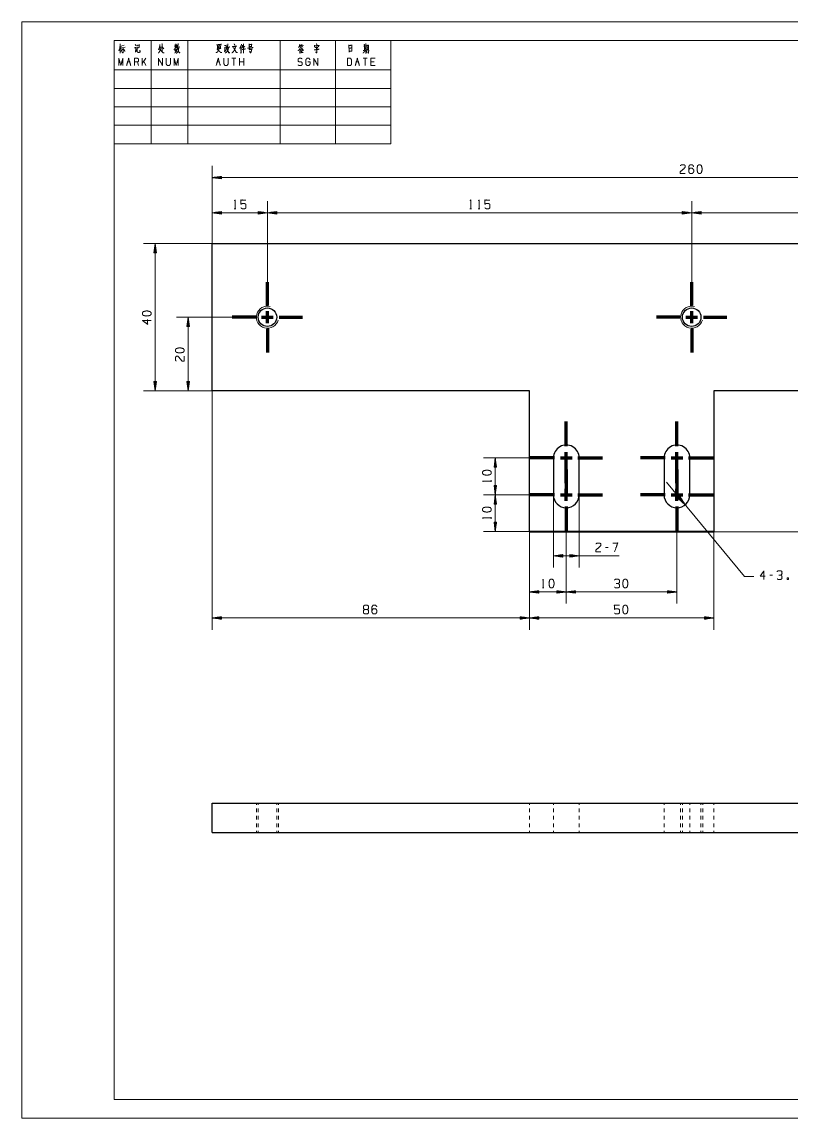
# Model space of a CAD drawing. Header units: millimetres. Extents: x 0 to 420, y 0 to 297.
# Drawn here: x 0 to 208.5, y 0 to 297 of the extents above; entities that cross this region are included whole.
import ezdxf

# ---------------------------------------------------------------- set-up
doc = ezdxf.new("R2010")
doc.units = ezdxf.units.MM
doc.layers.add('1', color=7, linetype='Continuous', true_color=0xffffff)

msp = doc.modelspace()

# ---------------------------------------------------------------- linework, layer by layer
at = {"layer": '1', "color": 132, "linetype": 'Continuous', "lineweight": 18}
for p, q in [((0, 297), (0, 0)), ((420, 297), (0, 297)), ((25, 292), (25, 264)), ((25, 292), (100, 292)), ((25, 292), (100, 292)), ((25, 292), (100, 292)), ((25, 292), (25, 5)), ((415, 292), (25, 292)), ((35, 292), (35, 264)), ((45, 292), (45, 264)), ((70, 292), (70, 264)), ((85, 292), (85, 264)), ((100, 292), (100, 264)), ((25, 284), (100, 284)), ((25, 279), (100, 279)), ((25, 274), (100, 274)), ((25, 269), (100, 269)), ((25, 264), (100, 264)), ((25, 5), (415, 5)), ((0, 0), (420, 0))]:
    msp.add_line(p, q, dxfattribs=at)
at = {"layer": '1', "color": 95, "linetype": 'Continuous', "lineweight": 18}
for p, q in [((26.34, 290.18), (26.96, 290.3)), ((26.7, 289.95), (26.92, 289.68)), ((26.99, 289.99), (27.95, 290.14)), ((27.13, 290.61), (27.71, 290.74)), ((41.34, 290.22), (42.13, 290.38)), ((42.25, 290.16), (42.79, 290.28)), ((53.17, 290.09), (53.7, 290.18)), ((54.91, 288.87), (55.37, 289.43)), ((75.25, 290.57), (75.67, 290.63)), ((75.35, 290.55), (75.45, 290.24)), ((75.83, 289.64), (75.37, 289.56)), ((75.82, 290.51), (76.35, 290.61)), ((75.98, 290.49), (76.11, 290.16)), ((92.56, 290.43), (93.43, 290.55)), ((92.84, 290.07), (93.11, 290.14)), ((92.86, 289.72), (93.09, 289.78)), ((93.6, 290.05), (93.85, 290.12)), ((28.66, 286.17), (29.22, 286.17)), ((31.62, 285.18), (31.34, 286.17)), ((33.59, 287.14), (32.63, 285.78)), ((32.63, 285.18), (32.63, 287.14)), ((33.59, 285.18), (33.04, 286.36)), ((52.94, 286.17), (53.49, 286.17)), ((58.02, 287.14), (56.9, 287.14)), ((57.46, 287.14), (57.46, 285.18)), ((59.02, 285.18), (59.02, 287.14)), ((60.14, 286.17), (59.02, 286.17)), ((60.14, 285.18), (60.14, 287.14)), ((90.65, 286.17), (91.2, 286.17)), ((93.6, 287.14), (92.49, 287.14)), ((93.05, 287.14), (93.05, 285.18)), ((95.45, 286.17), (94.61, 286.17)), ((57.58, 246.38), (58, 246.38)), ((121.44, 246.38), (121.86, 246.38)), ((123.71, 246.38), (124.14, 246.38)), ((127.24, 172.39), (127.24, 172.81)), ((127.24, 162.4), (127.24, 162.82)), ((158.89, 154.63), (158.22, 154.63)), ((203.42, 147.12), (202.75, 147.12)), ((141.08, 143.64), (141.5, 143.64))]:
    msp.add_line(p, q, dxfattribs=at)
at = {"layer": '1', "color": 13, "linetype": 'Continuous', "lineweight": 18}
for p, q in [((51.56, 237), (51.56, 258)), ((54.1, 255.16), (51.56, 254.83)), ((51.56, 254.83), (54.1, 254.49)), ((311.56, 254.83), (51.56, 254.83)), ((54.1, 254.85), (51.75, 254.85)), ((54.1, 254.8), (51.75, 254.8)), ((54.1, 254.9), (52.14, 254.9)), ((54.1, 254.75), (52.14, 254.75)), ((54.1, 254.95), (52.52, 254.95)), ((54.1, 254.7), (52.52, 254.7)), ((54.1, 255), (52.91, 255)), ((54.1, 254.65), (52.91, 254.65)), ((54.1, 255.05), (53.29, 255.05)), ((54.1, 254.6), (53.29, 254.6)), ((54.1, 255.1), (53.68, 255.1)), ((54.1, 254.55), (53.68, 254.55)), ((54.1, 255.16), (54.07, 255.16)), ((54.1, 255.16), (54.07, 255.16)), ((54.1, 254.5), (54.07, 254.5)), ((54.1, 254.5), (54.07, 254.5)), ((54.1, 254.49), (54.1, 255.16)), ((51.56, 237), (51.56, 248.46)), ((66.56, 226.52), (66.56, 248.46)), ((66.56, 226.52), (66.56, 248.46)), ((181.56, 226.52), (181.56, 248.46)), ((181.56, 226.52), (181.56, 248.46)), ((54.1, 245.62), (51.56, 245.29)), ((51.56, 245.29), (54.1, 244.95)), ((66.56, 245.29), (51.56, 245.29)), ((54.1, 245.31), (51.75, 245.31)), ((54.1, 245.26), (51.75, 245.26)), ((54.1, 245.36), (52.14, 245.36)), ((54.1, 245.21), (52.14, 245.21)), ((54.1, 245.41), (52.52, 245.41)), ((54.1, 245.16), (52.52, 245.16)), ((54.1, 245.46), (52.91, 245.46)), ((54.1, 245.11), (52.91, 245.11)), ((54.1, 245.51), (53.29, 245.51)), ((54.1, 245.06), (53.29, 245.06)), ((54.1, 245.57), (53.68, 245.57)), ((54.1, 245.01), (53.68, 245.01)), ((54.1, 245.62), (54.07, 245.62)), ((54.1, 245.62), (54.07, 245.62)), ((54.1, 244.96), (54.07, 244.96)), ((54.1, 244.96), (54.07, 244.96)), ((54.1, 244.95), (54.1, 245.62)), ((64.02, 245.62), (64.05, 245.62)), ((64.02, 245.62), (64.05, 245.62)), ((64.02, 245.62), (64.02, 244.95)), ((66.56, 245.29), (64.02, 245.62)), ((64.02, 245.57), (64.44, 245.57)), ((64.02, 245.51), (64.82, 245.51)), ((64.02, 245.46), (65.21, 245.46)), ((64.02, 245.41), (65.59, 245.41)), ((64.02, 245.36), (65.98, 245.36)), ((64.02, 245.31), (66.36, 245.31)), ((64.02, 244.95), (66.56, 245.29)), ((64.02, 245.26), (66.36, 245.26)), ((64.02, 245.21), (65.98, 245.21)), ((64.02, 245.16), (65.59, 245.16)), ((64.02, 245.11), (65.21, 245.11)), ((64.02, 245.06), (64.82, 245.06)), ((64.02, 245.01), (64.44, 245.01)), ((64.02, 244.96), (64.05, 244.96)), ((64.02, 244.96), (64.05, 244.96)), ((69.1, 245.62), (66.56, 245.29)), ((66.56, 245.29), (69.1, 244.95)), ((66.56, 245.29), (181.56, 245.29)), ((69.1, 245.31), (66.75, 245.31)), ((69.1, 245.26), (66.75, 245.26)), ((69.1, 245.36), (67.14, 245.36)), ((69.1, 245.21), (67.14, 245.21)), ((69.1, 245.41), (67.52, 245.41)), ((69.1, 245.16), (67.52, 245.16)), ((69.1, 245.46), (67.91, 245.46)), ((69.1, 245.11), (67.91, 245.11)), ((69.1, 245.51), (68.29, 245.51)), ((69.1, 245.06), (68.29, 245.06)), ((69.1, 245.57), (68.68, 245.57)), ((69.1, 245.01), (68.68, 245.01)), ((69.1, 245.62), (69.07, 245.62)), ((69.1, 245.62), (69.07, 245.62)), ((69.1, 244.96), (69.07, 244.96)), ((69.1, 244.96), (69.07, 244.96)), ((69.1, 244.95), (69.1, 245.62)), ((179.02, 245.62), (179.05, 245.62)), ((179.02, 245.62), (179.05, 245.62)), ((179.02, 245.62), (179.02, 244.95)), ((181.56, 245.29), (179.02, 245.62)), ((179.02, 245.57), (179.44, 245.57)), ((179.02, 245.51), (179.82, 245.51)), ((179.02, 245.46), (180.21, 245.46)), ((179.02, 245.41), (180.59, 245.41)), ((179.02, 245.36), (180.98, 245.36)), ((179.02, 245.31), (181.36, 245.31)), ((179.02, 244.95), (181.56, 245.29)), ((179.02, 245.26), (181.36, 245.26)), ((179.02, 245.21), (180.98, 245.21)), ((179.02, 245.16), (180.59, 245.16)), ((179.02, 245.11), (180.21, 245.11)), ((179.02, 245.06), (179.82, 245.06)), ((179.02, 245.01), (179.44, 245.01)), ((179.02, 244.96), (179.05, 244.96)), ((179.02, 244.96), (179.05, 244.96)), ((184.1, 245.62), (181.56, 245.29)), ((181.56, 245.29), (184.1, 244.95)), ((181.56, 245.29), (296.56, 245.29)), ((184.1, 245.31), (181.75, 245.31)), ((184.1, 245.26), (181.75, 245.26)), ((184.1, 245.36), (182.14, 245.36)), ((184.1, 245.21), (182.14, 245.21)), ((184.1, 245.41), (182.52, 245.41)), ((184.1, 245.16), (182.52, 245.16)), ((184.1, 245.46), (182.91, 245.46)), ((184.1, 245.11), (182.91, 245.11)), ((184.1, 245.51), (183.29, 245.51)), ((184.1, 245.06), (183.29, 245.06)), ((184.1, 245.57), (183.68, 245.57)), ((184.1, 245.01), (183.68, 245.01)), ((184.1, 245.62), (184.07, 245.62)), ((184.1, 245.62), (184.07, 245.62)), ((184.1, 244.96), (184.07, 244.96)), ((184.1, 244.96), (184.07, 244.96)), ((184.1, 244.95), (184.1, 245.62)), ((51.56, 237), (32.95, 237)), ((36.12, 237), (35.79, 234.46)), ((35.85, 234.46), (35.85, 234.88)), ((35.9, 234.46), (35.9, 235.26)), ((35.95, 234.46), (35.95, 235.65)), ((36, 234.46), (36, 236.03)), ((36.05, 234.46), (36.05, 236.42)), ((36.1, 234.46), (36.1, 236.81)), ((36.46, 234.46), (36.12, 237)), ((36.12, 197), (36.12, 237)), ((36.15, 234.46), (36.15, 236.81)), ((36.2, 234.46), (36.2, 236.42)), ((36.25, 234.46), (36.25, 236.03)), ((36.3, 234.46), (36.3, 235.65)), ((36.35, 234.46), (36.35, 235.26)), ((36.4, 234.46), (36.4, 234.88)), ((35.79, 234.46), (35.79, 234.49)), ((35.79, 234.46), (35.79, 234.49)), ((35.79, 234.46), (36.46, 234.46)), ((36.45, 234.46), (36.45, 234.49)), ((36.45, 234.46), (36.45, 234.49)), ((57.03, 217), (41.9, 217)), ((45.07, 217), (44.74, 214.46)), ((45.41, 214.46), (45.07, 217)), ((45.07, 217), (45.07, 197)), ((44.74, 214.46), (44.74, 214.49)), ((44.74, 214.46), (44.74, 214.49)), ((44.74, 214.46), (45.41, 214.46)), ((44.8, 214.46), (44.8, 214.88)), ((44.85, 214.46), (44.85, 215.26)), ((44.9, 214.46), (44.9, 215.65)), ((44.95, 214.46), (44.95, 216.03)), ((45, 214.46), (45, 216.42)), ((45.05, 214.46), (45.05, 216.81)), ((45.1, 214.46), (45.1, 216.81)), ((45.15, 214.46), (45.15, 216.42)), ((45.2, 214.46), (45.2, 216.03)), ((45.25, 214.46), (45.25, 215.65)), ((45.3, 214.46), (45.3, 215.26)), ((45.35, 214.46), (45.35, 214.88)), ((45.4, 214.46), (45.4, 214.49)), ((45.4, 214.46), (45.4, 214.49)), ((35.79, 199.54), (35.79, 199.51)), ((35.79, 199.54), (35.79, 199.51)), ((35.79, 199.54), (36.12, 197)), ((36.46, 199.54), (35.79, 199.54)), ((35.85, 199.54), (35.85, 199.12)), ((35.9, 199.54), (35.9, 198.74)), ((35.95, 199.54), (35.95, 198.35)), ((36, 199.54), (36, 197.96)), ((36.05, 199.54), (36.05, 197.58)), ((36.1, 199.54), (36.1, 197.19)), ((36.12, 197), (36.46, 199.54)), ((36.15, 199.54), (36.15, 197.19)), ((36.2, 199.54), (36.2, 197.58)), ((36.25, 199.54), (36.25, 197.96)), ((36.3, 199.54), (36.3, 198.35)), ((36.35, 199.54), (36.35, 198.74)), ((36.4, 199.54), (36.4, 199.12)), ((36.45, 199.54), (36.45, 199.51)), ((36.45, 199.54), (36.45, 199.51)), ((44.74, 199.54), (44.74, 199.51)), ((44.74, 199.54), (44.74, 199.51)), ((44.74, 199.54), (45.07, 197)), ((45.41, 199.54), (44.74, 199.54)), ((44.8, 199.54), (44.8, 199.12)), ((44.85, 199.54), (44.85, 198.74)), ((44.9, 199.54), (44.9, 198.35)), ((44.95, 199.54), (44.95, 197.96)), ((45, 199.54), (45, 197.58)), ((45.05, 199.54), (45.05, 197.19)), ((45.07, 197), (45.41, 199.54)), ((45.1, 199.54), (45.1, 197.19)), ((45.15, 199.54), (45.15, 197.58)), ((45.2, 199.54), (45.2, 197.96)), ((45.25, 199.54), (45.25, 198.35)), ((45.3, 199.54), (45.3, 198.74)), ((45.35, 199.54), (45.35, 199.12)), ((45.4, 199.54), (45.4, 199.51)), ((45.4, 199.54), (45.4, 199.51)), ((51.56, 197), (32.95, 197)), ((51.56, 197), (41.9, 197)), ((51.56, 197), (51.56, 132.32)), ((137.56, 197), (137.56, 139.38)), ((137.56, 197), (137.56, 132.32)), ((137.71, 178.87), (125.15, 178.87)), ((128.33, 178.87), (127.99, 176.33)), ((128.25, 176.33), (128.25, 178.29)), ((128.3, 176.33), (128.3, 178.67)), ((128.66, 176.33), (128.33, 178.87)), ((128.33, 168.87), (128.33, 178.87)), ((128.35, 176.33), (128.35, 178.67)), ((128.4, 176.33), (128.4, 178.29)), ((127.99, 176.33), (128.66, 176.33)), ((128, 176.33), (128, 176.36)), ((128, 176.33), (128, 176.36)), ((128.05, 176.33), (128.05, 176.74)), ((128.1, 176.33), (128.1, 177.13)), ((128.15, 176.33), (128.15, 177.52)), ((128.2, 176.33), (128.2, 177.9)), ((128.46, 176.33), (128.46, 177.9)), ((128.51, 176.33), (128.51, 177.52)), ((128.56, 176.33), (128.56, 177.13)), ((128.61, 176.33), (128.61, 176.74)), ((128.66, 176.33), (128.66, 176.36)), ((128.66, 176.33), (128.66, 176.36)), ((174.73, 172.29), (195.84, 146.74)), ((127.99, 171.41), (128.33, 168.87)), ((128.66, 171.41), (127.99, 171.41)), ((128, 171.41), (128, 171.38)), ((128, 171.41), (128, 171.38)), ((128.05, 171.41), (128.05, 170.99)), ((128.1, 171.41), (128.1, 170.6)), ((128.15, 171.41), (128.15, 170.22)), ((128.2, 171.41), (128.2, 169.83)), ((128.25, 171.41), (128.25, 169.45)), ((128.3, 171.41), (128.3, 169.06)), ((128.33, 168.87), (128.66, 171.41)), ((128.35, 171.41), (128.35, 169.06)), ((128.4, 171.41), (128.4, 169.45)), ((128.46, 171.41), (128.46, 169.83)), ((128.51, 171.41), (128.51, 170.22)), ((128.56, 171.41), (128.56, 170.6)), ((128.61, 171.41), (128.61, 170.99)), ((128.66, 171.41), (128.66, 171.38)), ((128.66, 171.41), (128.66, 171.38)), ((137.71, 168.87), (125.15, 168.87)), ((137.71, 168.87), (125.15, 168.87)), ((128.33, 168.87), (127.99, 166.33)), ((127.99, 166.33), (128.66, 166.33)), ((128, 166.33), (128, 166.36)), ((128, 166.33), (128, 166.36)), ((128.05, 166.33), (128.05, 166.74)), ((128.1, 166.33), (128.1, 167.13)), ((128.15, 166.33), (128.15, 167.52)), ((128.2, 166.33), (128.2, 167.9)), ((128.25, 166.33), (128.25, 168.29)), ((128.3, 166.33), (128.3, 168.67)), ((128.66, 166.33), (128.33, 168.87)), ((128.33, 168.87), (128.33, 158.89)), ((128.35, 166.33), (128.35, 168.67)), ((128.4, 166.33), (128.4, 168.29)), ((128.46, 166.33), (128.46, 167.9)), ((128.51, 166.33), (128.51, 167.52)), ((128.56, 166.33), (128.56, 167.13)), ((128.61, 166.33), (128.61, 166.74)), ((128.66, 166.33), (128.66, 166.36)), ((128.66, 166.33), (128.66, 166.36)), ((144.06, 168.87), (144.06, 149.17)), ((151.06, 168.87), (151.06, 149.17)), ((178.43, 168.34), (177.91, 167.91)), ((177.91, 167.92), (177.93, 167.89)), ((177.91, 167.92), (177.93, 167.89)), ((177.91, 167.91), (179.79, 166.17)), ((177.95, 167.95), (178.22, 167.63)), ((177.99, 167.98), (178.5, 167.36)), ((178.03, 168.01), (178.79, 167.1)), ((178.07, 168.05), (179.07, 166.83)), ((178.11, 168.08), (179.36, 166.57)), ((178.15, 168.11), (179.64, 166.3)), ((178.19, 168.14), (179.68, 166.33)), ((178.23, 168.18), (179.48, 166.66)), ((178.27, 168.21), (179.27, 166.99)), ((178.31, 168.24), (179.06, 167.32)), ((178.34, 168.27), (178.86, 167.65)), ((178.38, 168.3), (178.65, 167.98)), ((178.42, 168.34), (178.44, 168.31)), ((178.42, 168.34), (178.44, 168.31)), ((179.79, 166.17), (178.43, 168.34)), ((127.99, 161.43), (128.33, 158.89)), ((128.66, 161.43), (127.99, 161.43)), ((128, 161.43), (128, 161.4)), ((128, 161.43), (128, 161.4)), ((128.05, 161.43), (128.05, 161.01)), ((128.1, 161.43), (128.1, 160.63)), ((128.15, 161.43), (128.15, 160.24)), ((128.2, 161.43), (128.2, 159.85)), ((128.25, 161.43), (128.25, 159.47)), ((128.3, 161.43), (128.3, 159.08)), ((128.33, 158.89), (128.66, 161.43)), ((128.35, 161.43), (128.35, 159.08)), ((128.4, 161.43), (128.4, 159.47)), ((128.46, 161.43), (128.46, 159.85)), ((128.51, 161.43), (128.51, 160.24)), ((128.56, 161.43), (128.56, 160.63)), ((128.61, 161.43), (128.61, 161.01)), ((128.66, 161.43), (128.66, 161.4)), ((128.66, 161.43), (128.66, 161.4)), ((137.56, 158.89), (125.15, 158.89)), ((137.56, 158.89), (137.56, 132.32)), ((147.56, 159.02), (147.56, 139.38)), ((147.56, 159.02), (147.56, 139.38)), ((177.56, 159.02), (177.56, 139.38)), ((187.56, 158.89), (187.56, 132.32)), ((187.56, 158.87), (331.41, 158.87)), ((146.6, 152.68), (144.06, 152.34)), ((144.06, 152.34), (146.6, 152.01)), ((144.06, 152.34), (161.94, 152.34)), ((146.6, 152.37), (144.25, 152.37)), ((146.6, 152.32), (144.25, 152.32)), ((146.6, 152.42), (144.64, 152.42)), ((146.6, 152.26), (144.64, 152.26)), ((146.6, 152.47), (145.02, 152.47)), ((146.6, 152.21), (145.02, 152.21)), ((146.6, 152.52), (145.41, 152.52)), ((146.6, 152.16), (145.41, 152.16)), ((146.6, 152.57), (145.79, 152.57)), ((146.6, 152.11), (145.79, 152.11)), ((146.6, 152.62), (146.18, 152.62)), ((146.6, 152.06), (146.18, 152.06)), ((146.6, 152.67), (146.57, 152.67)), ((146.6, 152.67), (146.57, 152.67)), ((146.6, 152.01), (146.57, 152.01)), ((146.6, 152.01), (146.57, 152.01)), ((146.6, 152.01), (146.6, 152.68)), ((148.52, 152.68), (148.52, 152.01)), ((151.06, 152.34), (148.52, 152.68)), ((148.52, 152.67), (148.55, 152.67)), ((148.52, 152.67), (148.55, 152.67)), ((148.52, 152.62), (148.94, 152.62)), ((148.52, 152.57), (149.32, 152.57)), ((148.52, 152.52), (149.71, 152.52)), ((148.52, 152.47), (150.09, 152.47)), ((148.52, 152.42), (150.48, 152.42)), ((148.52, 152.37), (150.86, 152.37)), ((148.52, 152.01), (151.06, 152.34)), ((148.52, 152.32), (150.86, 152.32)), ((148.52, 152.26), (150.48, 152.26)), ((148.52, 152.21), (150.09, 152.21)), ((148.52, 152.16), (149.71, 152.16)), ((148.52, 152.11), (149.32, 152.11)), ((148.52, 152.06), (148.94, 152.06)), ((148.52, 152.01), (148.55, 152.01)), ((148.52, 152.01), (148.55, 152.01)), ((195.84, 146.74), (198.38, 146.74)), ((140.1, 142.88), (137.56, 142.55)), ((140.1, 142.58), (137.75, 142.58)), ((140.1, 142.63), (138.14, 142.63)), ((140.1, 142.68), (138.52, 142.68)), ((140.1, 142.73), (138.91, 142.73)), ((140.1, 142.78), (139.29, 142.78)), ((140.1, 142.83), (139.68, 142.83)), ((140.1, 142.88), (140.07, 142.88)), ((140.1, 142.88), (140.07, 142.88)), ((140.1, 142.22), (140.1, 142.88)), ((145.02, 142.88), (145.05, 142.88)), ((145.02, 142.88), (145.05, 142.88)), ((145.02, 142.88), (145.02, 142.22)), ((147.56, 142.55), (145.02, 142.88)), ((145.02, 142.83), (145.44, 142.83)), ((145.02, 142.78), (145.82, 142.78)), ((145.02, 142.73), (146.21, 142.73)), ((145.02, 142.68), (146.59, 142.68)), ((145.02, 142.63), (146.98, 142.63)), ((145.02, 142.58), (147.36, 142.58)), ((150.1, 142.88), (147.56, 142.55)), ((150.1, 142.58), (147.75, 142.58)), ((150.1, 142.63), (148.14, 142.63)), ((150.1, 142.68), (148.52, 142.68)), ((150.1, 142.73), (148.91, 142.73)), ((150.1, 142.78), (149.29, 142.78)), ((150.1, 142.83), (149.68, 142.83)), ((150.1, 142.88), (150.07, 142.88)), ((150.1, 142.88), (150.07, 142.88)), ((150.1, 142.22), (150.1, 142.88)), ((175.02, 142.88), (175.05, 142.88)), ((175.02, 142.88), (175.05, 142.88)), ((175.02, 142.88), (175.02, 142.22)), ((177.56, 142.55), (175.02, 142.88)), ((175.02, 142.83), (175.44, 142.83)), ((175.02, 142.78), (175.82, 142.78)), ((175.02, 142.73), (176.21, 142.73)), ((175.02, 142.68), (176.59, 142.68)), ((175.02, 142.63), (176.98, 142.63)), ((175.02, 142.58), (177.36, 142.58)), ((137.56, 142.55), (140.1, 142.22)), ((137.56, 142.55), (147.56, 142.55)), ((140.1, 142.52), (137.75, 142.52)), ((140.1, 142.47), (138.14, 142.47)), ((140.1, 142.42), (138.52, 142.42)), ((140.1, 142.37), (138.91, 142.37)), ((140.1, 142.32), (139.29, 142.32)), ((140.1, 142.27), (139.68, 142.27)), ((140.1, 142.22), (140.07, 142.22)), ((140.1, 142.22), (140.07, 142.22)), ((145.02, 142.22), (147.56, 142.55)), ((145.02, 142.52), (147.36, 142.52)), ((145.02, 142.47), (146.98, 142.47)), ((145.02, 142.42), (146.59, 142.42)), ((145.02, 142.37), (146.21, 142.37)), ((145.02, 142.32), (145.82, 142.32)), ((145.02, 142.27), (145.44, 142.27)), ((145.02, 142.22), (145.05, 142.22)), ((145.02, 142.22), (145.05, 142.22)), ((147.56, 142.55), (150.1, 142.22)), ((147.56, 142.55), (177.56, 142.55)), ((150.1, 142.52), (147.75, 142.52)), ((150.1, 142.47), (148.14, 142.47)), ((150.1, 142.42), (148.52, 142.42)), ((150.1, 142.37), (148.91, 142.37)), ((150.1, 142.32), (149.29, 142.32)), ((150.1, 142.27), (149.68, 142.27)), ((150.1, 142.22), (150.07, 142.22)), ((150.1, 142.22), (150.07, 142.22)), ((175.02, 142.22), (177.56, 142.55)), ((175.02, 142.52), (177.36, 142.52)), ((175.02, 142.47), (176.98, 142.47)), ((175.02, 142.42), (176.59, 142.42)), ((175.02, 142.37), (176.21, 142.37)), ((175.02, 142.32), (175.82, 142.32)), ((175.02, 142.27), (175.44, 142.27)), ((175.02, 142.22), (175.05, 142.22)), ((175.02, 142.22), (175.05, 142.22)), ((54.1, 135.83), (51.56, 135.5)), ((51.56, 135.5), (54.1, 135.16)), ((51.56, 135.5), (137.56, 135.5)), ((54.1, 135.52), (51.75, 135.52)), ((54.1, 135.47), (51.75, 135.47)), ((54.1, 135.57), (52.14, 135.57)), ((54.1, 135.42), (52.14, 135.42)), ((54.1, 135.62), (52.52, 135.62)), ((54.1, 135.37), (52.52, 135.37)), ((54.1, 135.68), (52.91, 135.68)), ((54.1, 135.32), (52.91, 135.32)), ((54.1, 135.73), (53.29, 135.73)), ((54.1, 135.27), (53.29, 135.27)), ((54.1, 135.78), (53.68, 135.78)), ((54.1, 135.22), (53.68, 135.22)), ((54.1, 135.83), (54.07, 135.83)), ((54.1, 135.83), (54.07, 135.83)), ((54.1, 135.17), (54.07, 135.17)), ((54.1, 135.17), (54.07, 135.17)), ((54.1, 135.16), (54.1, 135.83)), ((135.02, 135.83), (135.05, 135.83)), ((135.02, 135.83), (135.05, 135.83)), ((135.02, 135.83), (135.02, 135.16)), ((137.56, 135.5), (135.02, 135.83)), ((135.02, 135.78), (135.44, 135.78)), ((135.02, 135.73), (135.82, 135.73)), ((135.02, 135.68), (136.21, 135.68)), ((135.02, 135.62), (136.59, 135.62)), ((135.02, 135.57), (136.98, 135.57)), ((135.02, 135.52), (137.36, 135.52)), ((135.02, 135.16), (137.56, 135.5)), ((135.02, 135.47), (137.36, 135.47)), ((135.02, 135.42), (136.98, 135.42)), ((135.02, 135.37), (136.59, 135.37)), ((135.02, 135.32), (136.21, 135.32)), ((135.02, 135.27), (135.82, 135.27)), ((135.02, 135.22), (135.44, 135.22)), ((135.02, 135.17), (135.05, 135.17)), ((135.02, 135.17), (135.05, 135.17)), ((140.1, 135.83), (137.56, 135.5)), ((137.56, 135.5), (140.1, 135.16)), ((137.56, 135.5), (187.56, 135.5)), ((140.1, 135.52), (137.75, 135.52)), ((140.1, 135.47), (137.75, 135.47)), ((140.1, 135.57), (138.14, 135.57)), ((140.1, 135.42), (138.14, 135.42)), ((140.1, 135.62), (138.52, 135.62)), ((140.1, 135.37), (138.52, 135.37)), ((140.1, 135.68), (138.91, 135.68)), ((140.1, 135.32), (138.91, 135.32)), ((140.1, 135.73), (139.29, 135.73)), ((140.1, 135.27), (139.29, 135.27)), ((140.1, 135.78), (139.68, 135.78)), ((140.1, 135.22), (139.68, 135.22)), ((140.1, 135.83), (140.07, 135.83)), ((140.1, 135.83), (140.07, 135.83)), ((140.1, 135.17), (140.07, 135.17)), ((140.1, 135.17), (140.07, 135.17)), ((140.1, 135.16), (140.1, 135.83)), ((185.02, 135.83), (185.05, 135.83)), ((185.02, 135.83), (185.05, 135.83)), ((185.02, 135.83), (185.02, 135.16)), ((187.56, 135.5), (185.02, 135.83)), ((185.02, 135.78), (185.44, 135.78)), ((185.02, 135.73), (185.82, 135.73)), ((185.02, 135.68), (186.21, 135.68)), ((185.02, 135.62), (186.59, 135.62)), ((185.02, 135.57), (186.98, 135.57)), ((185.02, 135.52), (187.36, 135.52)), ((185.02, 135.16), (187.56, 135.5)), ((185.02, 135.47), (187.36, 135.47)), ((185.02, 135.42), (186.98, 135.42)), ((185.02, 135.37), (186.59, 135.37)), ((185.02, 135.32), (186.21, 135.32)), ((185.02, 135.27), (185.82, 135.27)), ((185.02, 135.22), (185.44, 135.22)), ((185.02, 135.17), (185.05, 135.17)), ((185.02, 135.17), (185.05, 135.17))]:
    msp.add_line(p, q, dxfattribs=at)
at = {"layer": '1', "color": 30, "linetype": 'Continuous', "lineweight": 25}
for p, q in [((51.56, 237), (311.56, 237)), ((51.56, 197), (51.56, 237)), ((137.56, 197), (51.56, 197)), ((137.56, 158.89), (137.56, 197)), ((187.56, 197), (187.56, 158.89)), ((311.56, 197), (187.56, 197)), ((144.06, 178.87), (144.06, 168.87)), ((151.06, 168.87), (151.06, 178.87)), ((174.06, 178.87), (174.06, 168.87)), ((181.06, 168.87), (181.06, 178.87)), ((187.56, 158.89), (137.56, 158.89)), ((137.56, 158.87), (137.56, 158.89)), ((137.56, 158.87), (187.56, 158.87)), ((187.56, 158.89), (187.56, 158.87)), ((51.56, 77.36), (51.56, 85.36)), ((51.56, 85.36), (311.56, 85.36)), ((51.56, 77.36), (311.56, 77.36))]:
    msp.add_line(p, q, dxfattribs=at)
at = {"layer": '1', "color": 252, "linetype": 'Continuous', "lineweight": 70}
for p, q in [((66.56, 220.17), (66.56, 226.52)), ((181.56, 220.17), (181.56, 226.52)), ((63.38, 217), (57.03, 217)), ((64.97, 217), (68.14, 217)), ((66.56, 215.41), (66.56, 218.59)), ((69.73, 217), (76.08, 217)), ((178.38, 217), (172.03, 217)), ((179.97, 217), (183.14, 217)), ((181.56, 215.41), (181.56, 218.59)), ((184.73, 217), (191.08, 217)), ((66.56, 213.82), (66.56, 207.47)), ((181.56, 213.82), (181.56, 207.47)), ((147.56, 182.04), (147.56, 188.72)), ((177.56, 182.04), (177.56, 188.72)), ((144.38, 178.87), (137.71, 178.87)), ((145.97, 178.87), (149.14, 178.87)), ((147.56, 177.28), (147.56, 180.45)), ((147.56, 172.04), (147.56, 178.72)), ((150.73, 178.87), (157.41, 178.87)), ((174.38, 178.87), (167.71, 178.87)), ((175.97, 178.87), (179.14, 178.87)), ((177.56, 177.28), (177.56, 180.45)), ((177.56, 172.04), (177.56, 178.72)), ((180.73, 178.87), (187.41, 178.87)), ((147.56, 175.69), (147.56, 169.02)), ((177.56, 175.69), (177.56, 169.02)), ((147.56, 167.28), (147.56, 170.45)), ((177.56, 167.28), (177.56, 170.45)), ((144.38, 168.87), (137.71, 168.87)), ((145.97, 168.87), (149.14, 168.87)), ((150.73, 168.87), (157.41, 168.87)), ((174.38, 168.87), (167.71, 168.87)), ((175.97, 168.87), (179.14, 168.87)), ((180.73, 168.87), (187.41, 168.87)), ((147.56, 165.69), (147.56, 159.02)), ((177.56, 165.69), (177.56, 159.02))]:
    msp.add_line(p, q, dxfattribs=at)
at = {"layer": '1', "color": 43, "linetype": 'Continuous', "lineweight": 18}
for p, q in [((63.56, 85.36), (63.56, 84.86)), ((63.56, 83.86), (63.56, 82.86)), ((64.06, 85.36), (64.06, 84.86)), ((64.06, 83.86), (64.06, 82.86)), ((69.06, 84.86), (69.06, 85.36)), ((69.06, 82.86), (69.06, 83.86)), ((69.56, 85.36), (69.56, 84.86)), ((69.56, 83.86), (69.56, 82.86)), ((137.56, 85.36), (137.56, 84.86)), ((137.56, 83.86), (137.56, 82.86)), ((144.06, 85.36), (144.06, 84.86)), ((144.06, 83.86), (144.06, 82.86)), ((151.06, 85.36), (151.06, 84.86)), ((151.06, 83.86), (151.06, 82.86)), ((174.06, 85.36), (174.06, 84.86)), ((174.06, 83.86), (174.06, 82.86)), ((178.56, 85.36), (178.56, 84.86)), ((178.56, 83.86), (178.56, 82.86)), ((179.06, 85.36), (179.06, 84.86)), ((179.06, 83.86), (179.06, 82.86)), ((181.06, 85.36), (181.06, 84.86)), ((181.06, 83.86), (181.06, 82.86)), ((184.06, 84.86), (184.06, 85.36)), ((184.06, 82.86), (184.06, 83.86)), ((184.56, 85.36), (184.56, 84.86)), ((184.56, 83.86), (184.56, 82.86)), ((187.56, 85.36), (187.56, 84.86)), ((187.56, 83.86), (187.56, 82.86)), ((63.56, 81.86), (63.56, 80.86)), ((64.06, 81.86), (64.06, 80.86)), ((69.06, 80.86), (69.06, 81.86)), ((69.56, 81.86), (69.56, 80.86)), ((137.56, 81.86), (137.56, 80.86)), ((144.06, 81.86), (144.06, 80.86)), ((151.06, 81.86), (151.06, 80.86)), ((174.06, 81.86), (174.06, 80.86)), ((178.56, 81.86), (178.56, 80.86)), ((179.06, 81.86), (179.06, 80.86)), ((181.06, 81.86), (181.06, 80.86)), ((184.06, 80.86), (184.06, 81.86)), ((184.56, 81.86), (184.56, 80.86)), ((187.56, 81.86), (187.56, 80.86)), ((63.56, 79.86), (63.56, 78.86)), ((63.56, 77.86), (63.56, 77.36)), ((64.06, 79.86), (64.06, 78.86)), ((64.06, 77.86), (64.06, 77.36)), ((69.06, 78.86), (69.06, 79.86)), ((69.06, 77.36), (69.06, 77.86)), ((69.56, 79.86), (69.56, 78.86)), ((69.56, 77.86), (69.56, 77.36)), ((137.56, 79.86), (137.56, 78.86)), ((137.56, 77.86), (137.56, 77.36)), ((144.06, 79.86), (144.06, 78.86)), ((144.06, 77.86), (144.06, 77.36)), ((151.06, 79.86), (151.06, 78.86)), ((151.06, 77.86), (151.06, 77.36)), ((174.06, 79.86), (174.06, 78.86)), ((174.06, 77.86), (174.06, 77.36)), ((178.56, 79.86), (178.56, 78.86)), ((178.56, 77.86), (178.56, 77.36)), ((179.06, 79.86), (179.06, 78.86)), ((179.06, 77.86), (179.06, 77.36)), ((181.06, 79.86), (181.06, 78.86)), ((181.06, 77.86), (181.06, 77.36)), ((184.06, 78.86), (184.06, 79.86)), ((184.06, 77.36), (184.06, 77.86)), ((184.56, 79.86), (184.56, 78.86)), ((184.56, 77.86), (184.56, 77.36)), ((187.56, 79.86), (187.56, 78.86)), ((187.56, 77.86), (187.56, 77.36))]:
    msp.add_line(p, q, dxfattribs=at)
at = {"layer": '1', "color": 30, "linetype": 'Continuous', "lineweight": 25}
for centre in [(66.56, 217), (181.56, 217)]:
    msp.add_circle(centre, 2.5, dxfattribs=at)
at = {"layer": '1', "color": 30, "linetype": 'Continuous', "lineweight": 13}
for centre in [(66.56, 217), (181.56, 217)]:
    msp.add_arc(centre, 3, 75, 345, dxfattribs=at)
at = {"layer": '1', "color": 30, "linetype": 'Continuous', "lineweight": 25}
for centre, start, end in [((147.56, 178.87), 359.9999, 180), ((177.56, 178.87), 359.9999, 180), ((147.56, 168.87), 180, 359.9999), ((177.56, 168.87), 180, 359.9999)]:
    msp.add_arc(centre, 3.5, start, end, dxfattribs=at)
at = {"layer": '1', "color": 95, "linetype": 'Continuous', "lineweight": 18}
for points, knots in [([(26.67, 291.07), (26.66, 288.89), (26.63, 288.5), (26.61, 288.71), (26.64, 288.94)], [0, 0, 0.723303, 0.854546, 0.923601, 1, 1]), ([(41.73, 291.07), (41.76, 290.92), (41.76, 289.78), (41.73, 289.93), (41.76, 290.05)], [0, 0, 0.094654, 0.823636, 0.91829, 1, 1]), ([(42.33, 291.11), (42.33, 290.98), (42.32, 290.76), (42.27, 290.47), (42.23, 290.16), (42.17, 289.91), (42.1, 289.68), (42.08, 289.62)], [0, 0, 0.081852, 0.232243, 0.425429, 0.63211, 0.800313, 0.957953, 1, 1]), ([(60.08, 291.07), (60.12, 290.98), (60.09, 291.03), (60.11, 288.54), (60.09, 288.73), (60.11, 289.04)], [0, 0, 0.029975, 0.04619, 0.840789, 0.900562, 1, 1]), ([(61.57, 291.07), (61.63, 290.82), (61.63, 290.09), (61.63, 290.28), (62.33, 290.38), (62.21, 290.38), (62.24, 290.9), (62.26, 290.98), (62.29, 290.92), (62.19, 290.9), (61.63, 290.82)], [0, 0, 0.076614, 0.294117, 0.350048, 0.563214, 0.598361, 0.753971, 0.779215, 0.799829, 0.831205, 1, 1]), ([(79.78, 291.09), (79.89, 290.96), (79.93, 290.86), (79.96, 290.69)], [0, 0, 0.364604, 0.619196, 1, 1]), ([(93.21, 291.11), (93.24, 290.98), (93.19, 289.37)], [0, 0, 0.073211, 1, 1]), ([(26.67, 290.16), (26.6, 289.91), (26.48, 289.62), (26.35, 289.35), (26.23, 289.14)], [0, 0, 0.233514, 0.515368, 0.78555, 1, 1]), ([(27.18, 289.66), (27.17, 289.58), (26.86, 288.96)], [0, 0, 0.108202, 1, 1]), ([(27.37, 289.99), (27.42, 289.87), (27.42, 288.83), (27.4, 288.6), (27.39, 288.52), (27.11, 288.85), (27.39, 288.56)], [0, 0, 0.056947, 0.504404, 0.603051, 0.639405, 0.826366, 1, 1]), ([(27.61, 289.58), (27.87, 289.16), (27.92, 289), (27.81, 289.27)], [0, 0, 0.516563, 0.696901, 1, 1]), ([(30.53, 289.99), (30.92, 290.09), (30.86, 290.16), (30.83, 288.96), (30.77, 288.83), (31.12, 289.41)], [0, 0, 0.158008, 0.19221, 0.673433, 0.728446, 1, 1]), ([(30.7, 290.88), (30.87, 290.72), (30.92, 290.63), (30.92, 290.53), (30.9, 290.67)], [0, 0, 0.413146, 0.573572, 0.750721, 1, 1]), ([(31.19, 290.63), (31.87, 290.74), (31.82, 290.8), (31.73, 290.05), (31.82, 290.05), (31.25, 289.99)], [0, 0, 0.313958, 0.349012, 0.694882, 0.735357, 1, 1]), ([(31.22, 290.22), (31.25, 289.91), (31.25, 289.2), (31.27, 288.98), (31.3, 288.87), (31.34, 288.81), (31.41, 288.77), (31.53, 288.75), (31.66, 288.73), (32.03, 288.79), (32, 289.33), (32, 288.79)], [0, 0, 0.097093, 0.316208, 0.387239, 0.42073, 0.444406, 0.470581, 0.507596, 0.549105, 0.664641, 0.832445, 1, 1]), ([(37.43, 290.84), (37.42, 290.72), (37.34, 290.3), (37.26, 290.01), (37.18, 289.8), (37.09, 289.6), (37.01, 289.43)], [0, 0, 0.084498, 0.36853, 0.573114, 0.721457, 0.873368, 1, 1]), ([(37.28, 290.09), (37.75, 290.18), (37.71, 290.22), (37.68, 290.03), (37.62, 289.76), (37.56, 289.6), (37.48, 289.37), (37.4, 289.18), (37.28, 288.98), (37.2, 288.81), (37.02, 288.56)], [0, 0, 0.202443, 0.228131, 0.308408, 0.425631, 0.500403, 0.604281, 0.689483, 0.790714, 0.870506, 1, 1]), ([(37.28, 289.8), (38.22, 288.62), (38.56, 288.65), (38.54, 288.65), (38.24, 288.67), (38.08, 288.81)], [0, 0, 0.632183, 0.773704, 0.779845, 0.909108, 1, 1]), ([(37.97, 291.05), (38.02, 290.94), (38, 290.84), (37.99, 289.12), (37.97, 289.23), (38, 289.45)], [0, 0, 0.049543, 0.095606, 0.852767, 0.898838, 1, 1]), ([(38.1, 290.16), (38.13, 290.14), (38.4, 289.8), (38.47, 289.68)], [0, 0, 0.059448, 0.761031, 1, 1]), ([(41.75, 290.24), (41.62, 290.01), (41.48, 289.8), (41.35, 289.64), (41.22, 289.49)], [0, 0, 0.287221, 0.555142, 0.786181, 1, 1]), ([(41.34, 289.31), (41.97, 289.45), (41.98, 289.64), (41.98, 289.56), (41.91, 289.31), (41.81, 289.04), (41.7, 288.83), (41.59, 288.71), (41.48, 288.58), (41.41, 288.52)], [0, 0, 0.30447, 0.39258, 0.431622, 0.553714, 0.689469, 0.798362, 0.878841, 0.954752, 1, 1]), ([(41.43, 290.8), (41.56, 290.57), (41.59, 290.43)], [0, 0, 0.640221, 1, 1]), ([(41.72, 289.66), (41.56, 289.08), (41.66, 289.04), (41.78, 289), (41.89, 288.94), (42.04, 288.85)], [0, 0, 0.5291, 0.62629, 0.735524, 0.852093, 1, 1]), ([(41.76, 290.2), (41.94, 290.07), (42.03, 289.97)], [0, 0, 0.613122, 1, 1]), ([(42.03, 290.92), (42.03, 290.82), (41.91, 290.34)], [0, 0, 0.174301, 1, 1]), ([(42.54, 290.16), (42.49, 289.8), (42.45, 289.56), (42.41, 289.35), (42.35, 289.16), (42.23, 288.91), (42.13, 288.73), (42.01, 288.56), (41.92, 288.48)], [0, 0, 0.19438, 0.332636, 0.448614, 0.555649, 0.70616, 0.822692, 0.933847, 1, 1]), ([(42.22, 289.89), (42.25, 289.85), (42.39, 289.27), (42.49, 289), (42.6, 288.71), (42.63, 288.65), (42.85, 288.67), (42.63, 288.69), (42.55, 288.81)], [0, 0, 0.026721, 0.341749, 0.493483, 0.655465, 0.691641, 0.80784, 0.924039, 1, 1]), ([(53.44, 290.84), (53.42, 290.18), (53.41, 289.85), (53.39, 289.66), (53.38, 289.56), (53.36, 289.43), (53.32, 289.31), (53.27, 289.2), (53.14, 289.02), (53, 288.85), (52.79, 288.73), (52.69, 288.67), (52.65, 288.65)], [0, 0, 0.263783, 0.395771, 0.470171, 0.511786, 0.56157, 0.614019, 0.658777, 0.749614, 0.837596, 0.932985, 0.980677, 1, 1]), ([(52.76, 290.82), (52.82, 290.78), (52.85, 290.8), (54.11, 290.94), (54.07, 290.96), (53.92, 290.92)], [0, 0, 0.045522, 0.068286, 0.872626, 0.90344, 1, 1]), ([(52.82, 289.6), (52.89, 289.6), (53.17, 289.37), (53.41, 289.16), (53.63, 288.98), (53.9, 288.71), (54.23, 288.75), (53.92, 288.71), (53.82, 288.79)], [0, 0, 0.033467, 0.197839, 0.340788, 0.472468, 0.649452, 0.797921, 0.939753, 1, 1]), ([(53, 290.59), (53.04, 290.41), (53.04, 289.66), (53.03, 289.7), (53.89, 289.85), (53.8, 289.85), (53.89, 290.63), (53.92, 290.57), (53.87, 290.53), (53.04, 290.43)], [0, 0, 0.051663, 0.252803, 0.264656, 0.500971, 0.524672, 0.738301, 0.756829, 0.773117, 1, 1]), ([(54.88, 290.57), (55.47, 290.67), (55.41, 290.74), (55.34, 290.01), (55.41, 290.01), (54.97, 289.93), (54.94, 290.12), (54.97, 289.89), (54.96, 288.96)], [0, 0, 0.181366, 0.207406, 0.429567, 0.451891, 0.588199, 0.645735, 0.715777, 1, 1]), ([(55.98, 290.12), (55.98, 289.99), (55.92, 289.66), (55.86, 289.47), (55.81, 289.31), (55.73, 289.16), (55.65, 289.02), (55.54, 288.87), (55.31, 288.67), (55.13, 288.58)], [0, 0, 0.067236, 0.249298, 0.354996, 0.450079, 0.537949, 0.629663, 0.725721, 0.894899, 1, 1]), ([(55.85, 291.05), (55.82, 290.8), (55.73, 290.47), (55.62, 290.12), (55.53, 289.89), (55.47, 289.72), (55.41, 289.58)], [0, 0, 0.162457, 0.385014, 0.625897, 0.784413, 0.898493, 1, 1]), ([(55.54, 289.8), (55.59, 289.78), (56.04, 288.67), (56.32, 288.65), (56.06, 288.71), (55.98, 288.83)], [0, 0, 0.024909, 0.644018, 0.787117, 0.926016, 1, 1]), ([(55.62, 290.07), (56.27, 290.2), (56.2, 290.22), (56.08, 290.18)], [0, 0, 0.769962, 0.857327, 1, 1]), ([(57.88, 290.32), (57.88, 290.2), (57.81, 289.91), (57.74, 289.68), (57.65, 289.43), (57.52, 289.23), (57.5, 289.18), (57.42, 289.08), (57.31, 288.94), (57.18, 288.81), (57.06, 288.69), (56.93, 288.58)], [0, 0, 0.060656, 0.206644, 0.323463, 0.452143, 0.571976, 0.593424, 0.659716, 0.74639, 0.834816, 0.918178, 1, 1]), ([(57.02, 290.28), (58.29, 290.43), (58.21, 290.45), (58.12, 290.41)], [0, 0, 0.872478, 0.933903, 1, 1]), ([(57.34, 290.05), (57.4, 290.01), (58.1, 288.75), (58.43, 288.69), (58.12, 288.77), (58.02, 288.89)], [0, 0, 0.030854, 0.652647, 0.79375, 0.930716, 1, 1]), ([(57.56, 291.03), (57.66, 290.84), (57.71, 290.72), (57.74, 290.59)], [0, 0, 0.450481, 0.729637, 1, 1]), ([(59.55, 290.98), (59.48, 290.72), (59.38, 290.47), (59.26, 290.24), (59.14, 290.05), (59, 289.85)], [0, 0, 0.21836, 0.428744, 0.629221, 0.801494, 1, 1]), ([(59.38, 290.41), (59.39, 289.16), (59.39, 288.56), (59.38, 288.69), (59.39, 288.91)], [0, 0, 0.565717, 0.839123, 0.896086, 1, 1]), ([(59.57, 289.49), (60.61, 289.7), (60.53, 289.72), (60.4, 289.66)], [0, 0, 0.826976, 0.886334, 1, 1]), ([(59.8, 290.72), (59.76, 290.38), (59.7, 290.09), (59.64, 289.89), (59.6, 289.76)], [0, 0, 0.34211, 0.644851, 0.86512, 1, 1]), ([(59.8, 290.14), (60.47, 290.32), (60.4, 290.32), (60.28, 290.26)], [0, 0, 0.772509, 0.853435, 1, 1]), ([(61.18, 289.87), (61.37, 289.87), (61.75, 289.91), (62.68, 290.05), (62.58, 290.07), (62.43, 290.03)], [0, 0, 0.10704, 0.322386, 0.855626, 0.914427, 1, 1]), ([(61.73, 289.91), (61.63, 289.41), (61.6, 289.49), (62.38, 289.62), (62.33, 289.7), (62.33, 289.62), (62.24, 289.27), (62.19, 289.04), (62.11, 288.85), (62.05, 288.71), (62.01, 288.6), (61.98, 288.58), (61.72, 289.06), (62, 288.62)], [0, 0, 0.13637, 0.159981, 0.371157, 0.396349, 0.418604, 0.516111, 0.579311, 0.63312, 0.675133, 0.705357, 0.714996, 0.861275, 1, 1]), ([(75.64, 290.3), (75.63, 290.2), (75.39, 289.83), (75.38, 289.78), (75.26, 289.6), (75.06, 289.37), (74.85, 289.16)], [0, 0, 0.074337, 0.387309, 0.418539, 0.575027, 0.79286, 1, 1]), ([(75.37, 290.98), (75.35, 290.84), (75.23, 290.53), (75.13, 290.28), (75.01, 290.07)], [0, 0, 0.148006, 0.485257, 0.758321, 1, 1]), ([(75.12, 288.62), (76.23, 288.73), (76.16, 288.73), (75.99, 288.71)], [0, 0, 0.825897, 0.879998, 1, 1]), ([(75.31, 289.27), (75.38, 289), (75.38, 288.87), (75.37, 289.04)], [0, 0, 0.489807, 0.707975, 1, 1]), ([(75.58, 289.43), (75.64, 289.12), (75.61, 288.96), (75.61, 289.18)], [0, 0, 0.443891, 0.680119, 1, 1]), ([(75.61, 290.16), (76.2, 289.37), (76.43, 289.37), (76.2, 289.39), (76.08, 289.54)], [0, 0, 0.599324, 0.742451, 0.886135, 1, 1]), ([(75.91, 290.98), (75.92, 290.88), (75.75, 290.3)], [0, 0, 0.147218, 1, 1]), ([(75.95, 289.41), (75.95, 289.27), (75.77, 288.69)], [0, 0, 0.19307, 1, 1]), ([(79.2, 289.41), (80.57, 289.6), (80.49, 289.62), (80.28, 289.56)], [0, 0, 0.820202, 0.873508, 1, 1]), ([(79.34, 290.74), (79.34, 290.51), (79.33, 290.34), (79.3, 290.22), (79.27, 290.12)], [0, 0, 0.361949, 0.626223, 0.829034, 1, 1]), ([(79.34, 290.49), (80.57, 290.63), (80.56, 290.67), (80.37, 290.26)], [0, 0, 0.712481, 0.737756, 1, 1]), ([(79.49, 290.07), (80.25, 290.18), (80.21, 290.24), (79.92, 289.72)], [0, 0, 0.533866, 0.586729, 1, 1]), ([(79.87, 289.87), (79.9, 289.76), (79.93, 289.64), (79.94, 289.43), (79.94, 289), (79.93, 288.85), (79.9, 288.65), (79.86, 288.52), (79.64, 288.87), (79.87, 288.56)], [0, 0, 0.049623, 0.1085, 0.204239, 0.404798, 0.471991, 0.568442, 0.629223, 0.820578, 1, 1]), ([(88.61, 290.8), (88.64, 290.59), (88.66, 290.14), (88.67, 289.66), (88.67, 289.6), (88.67, 288.83), (88.67, 288.98), (89.24, 289.1), (89.36, 288.96), (89.39, 289.14), (89.39, 289.39), (89.4, 289.87), (89.42, 290.36), (89.42, 290.78), (89.43, 290.72), (88.66, 290.57)], [0, 0, 0.037589, 0.119519, 0.205166, 0.216331, 0.354043, 0.380097, 0.485125, 0.518622, 0.552532, 0.597196, 0.682843, 0.77221, 0.846648, 0.858119, 1, 1]), ([(88.67, 289.83), (89.24, 289.95), (89.18, 289.97), (89.05, 289.89)], [0, 0, 0.728512, 0.805958, 1, 1]), ([(92.52, 289.25), (93.43, 289.41), (93.38, 289.43), (93.33, 289.37)], [0, 0, 0.873246, 0.919206, 1, 1]), ([(92.86, 289.12), (92.84, 289.02), (92.73, 288.81), (92.62, 288.67), (92.52, 288.56)], [0, 0, 0.157085, 0.51447, 0.781154, 1, 1]), ([(92.8, 290.98), (92.83, 290.86), (92.83, 289.31)], [0, 0, 0.075954, 1, 1]), ([(93.09, 289.18), (93.25, 288.94), (93.25, 288.83), (93.19, 289.02)], [0, 0, 0.497679, 0.671694, 1, 1]), ([(93.55, 290.82), (93.59, 290.59), (93.59, 290.14), (93.57, 289.64), (93.55, 289.33), (93.47, 289), (93.38, 288.79), (93.22, 288.48)], [0, 0, 0.096217, 0.285187, 0.491418, 0.620825, 0.76157, 0.854869, 1, 1]), ([(93.57, 289.52), (93.6, 289.52), (93.84, 289.58)], [0, 0, 0.107799, 1, 1]), ([(93.59, 290.57), (94.03, 290.67), (93.98, 290.74), (93.98, 290.05), (94, 289.12), (93.98, 288.77), (93.97, 288.56), (93.95, 288.5), (93.74, 288.77), (93.94, 288.58)], [0, 0, 0.13308, 0.155522, 0.357051, 0.631901, 0.735808, 0.797028, 0.815849, 0.918301, 1, 1]), ([(26.26, 285.18), (26.26, 287.14), (26.82, 285.18), (27.37, 287.14), (27.37, 285.18)], [0, 0, 0.245192, 0.5, 0.754808, 1, 1]), ([(30.51, 285.18), (30.51, 287.14), (31.34, 287.14), (31.62, 286.96), (31.62, 286.36), (31.34, 286.17), (30.51, 286.17)], [0, 0, 0.400952, 0.571035, 0.639278, 0.761676, 0.829917, 1, 1]), ([(37.01, 285.18), (37.01, 287.14), (38.12, 285.18), (38.12, 287.14)], [0, 0, 0.317574, 0.682426, 1, 1]), ([(39.13, 287.14), (39.13, 285.57), (39.39, 285.18), (39.95, 285.18), (40.24, 285.57), (40.24, 287.14)], [0, 0, 0.337152, 0.438599, 0.557781, 0.662848, 1, 1]), ([(41.25, 285.18), (41.25, 287.14), (41.81, 285.18), (42.36, 287.14), (42.36, 285.18)], [0, 0, 0.245192, 0.5, 0.754808, 1, 1]), ([(54.78, 287.14), (54.78, 285.57), (55.05, 285.18), (55.6, 285.18), (55.89, 285.57), (55.89, 287.14)], [0, 0, 0.337152, 0.438599, 0.557781, 0.662848, 1, 1]), ([(74.85, 285.36), (75.13, 285.18), (75.7, 285.18), (75.98, 285.39), (75.98, 285.97), (75.7, 286.17), (75.15, 286.17), (74.85, 286.36), (74.85, 286.96), (75.15, 287.14), (75.7, 287.14), (75.98, 286.96)], [0, 0, 0.068035, 0.184054, 0.254521, 0.372333, 0.442799, 0.555843, 0.626367, 0.748393, 0.81892, 0.931964, 1, 1]), ([(77.55, 286.17), (78.1, 286.17), (78.1, 285.57), (77.82, 285.18), (77.25, 285.18), (76.97, 285.57), (76.97, 286.75), (77.27, 287.14), (77.81, 287.14), (78.09, 286.75)], [0, 0, 0.103295, 0.214797, 0.304261, 0.410274, 0.499739, 0.718892, 0.809956, 0.910533, 1, 1]), ([(79.11, 285.18), (79.11, 287.14), (80.22, 285.18), (80.22, 287.14)], [0, 0, 0.317574, 0.682426, 1, 1]), ([(88.25, 285.18), (89.07, 285.18), (89.36, 285.57), (89.36, 286.75), (89.07, 287.14), (88.25, 287.14), (88.25, 285.18)], [0, 0, 0.142133, 0.227159, 0.431787, 0.516817, 0.65895, 1, 1]), ([(90.37, 285.18), (90.93, 287.14), (91.48, 285.18)], [0, 0, 0.5, 1, 1]), ([(95.73, 285.18), (94.61, 285.18), (94.61, 287.14), (95.73, 287.14)], [0, 0, 0.265389, 0.734611, 1, 1]), ([(178.48, 258.07), (178.8, 258.29), (179.49, 258.29), (179.82, 258.07), (179.82, 257.59), (178.46, 256.39), (178.48, 255.92), (179.82, 255.92)], [0, 0, 0.069691, 0.192976, 0.265273, 0.350228, 0.674743, 0.759753, 1, 1]), ([(180.75, 256.87), (181.07, 257.34), (181.76, 257.34), (182.1, 256.87), (182.1, 256.39), (181.76, 255.92), (181.07, 255.92), (180.75, 256.39), (180.75, 257.82), (181.07, 258.29), (181.76, 258.29), (182.1, 257.82)], [0, 0, 0.076963, 0.169763, 0.248075, 0.31202, 0.39033, 0.48313, 0.560091, 0.751925, 0.828889, 0.921688, 1, 1]), ([(183.86, 255.92), (184.2, 256.17), (184.37, 256.87), (184.37, 257.34), (184.2, 258.07), (183.86, 258.29), (183.53, 258.29), (183.19, 258.07), (183.01, 257.34), (183.03, 256.87), (183.19, 256.17), (183.53, 255.92), (183.86, 255.92)], [0, 0, 0.067526, 0.183971, 0.260585, 0.380943, 0.446142, 0.500308, 0.565504, 0.685863, 0.762529, 0.878311, 0.945834, 1, 1]), ([(57.65, 248.55), (57.79, 248.75), (57.79, 246.38)], [0, 0, 0.093491, 1, 1]), ([(59.38, 246.6), (59.71, 246.38), (60.4, 246.38), (60.74, 246.6), (60.74, 247.55), (60.4, 247.8), (59.71, 247.8), (59.38, 247.58), (59.38, 248.75), (60.74, 248.75)], [0, 0, 0.062228, 0.168344, 0.230571, 0.376815, 0.441266, 0.547381, 0.609609, 0.79049, 1, 1]), ([(121.51, 248.55), (121.65, 248.75), (121.65, 246.38)], [0, 0, 0.093491, 1, 1]), ([(123.78, 248.55), (123.93, 248.75), (123.93, 246.38)], [0, 0, 0.093493, 1, 1]), ([(125.51, 246.6), (125.85, 246.38), (126.54, 246.38), (126.87, 246.6), (126.87, 247.55), (126.54, 247.8), (125.85, 247.8), (125.51, 247.58), (125.51, 248.75), (126.87, 248.75)], [0, 0, 0.062228, 0.168343, 0.230571, 0.376815, 0.441266, 0.547381, 0.609609, 0.79049, 1, 1]), ([(35.03, 218.17), (34.78, 218.5), (34.08, 218.68), (33.61, 218.68), (32.88, 218.5), (32.66, 218.17), (32.66, 217.83), (32.88, 217.49), (33.61, 217.32), (34.08, 217.33), (34.78, 217.49), (35.03, 217.83), (35.03, 218.17)], [0, 0, 0.067527, 0.183972, 0.260584, 0.380943, 0.446142, 0.500305, 0.565504, 0.685864, 0.762529, 0.87831, 0.945837, 1, 1]), ([(34.08, 216.4), (34.08, 215.06), (32.66, 216.07), (35.03, 216.07)], [0, 0, 0.245869, 0.565295, 1, 1]), ([(43.98, 208.17), (43.73, 208.5), (43.03, 208.68), (42.56, 208.68), (41.83, 208.5), (41.61, 208.17), (41.61, 207.83), (41.83, 207.49), (42.56, 207.32), (43.03, 207.33), (43.73, 207.49), (43.98, 207.83), (43.98, 208.17)], [0, 0, 0.067524, 0.18397, 0.260583, 0.380942, 0.446139, 0.500306, 0.565503, 0.685863, 0.762528, 0.878309, 0.945833, 1, 1]), ([(41.83, 205.06), (41.61, 205.38), (41.61, 206.07), (41.83, 206.4), (42.31, 206.4), (43.51, 205.04), (43.98, 205.06), (43.98, 206.4)], [0, 0, 0.069691, 0.192976, 0.265274, 0.350227, 0.67474, 0.759752, 1, 1]), ([(127.24, 175.03), (126.99, 175.37), (126.29, 175.55), (125.81, 175.55), (125.09, 175.37), (124.86, 175.03), (124.86, 174.7), (125.09, 174.36), (125.81, 174.19), (126.29, 174.2), (126.99, 174.36), (127.24, 174.7), (127.24, 175.03)], [0, 0, 0.067524, 0.18397, 0.260583, 0.380943, 0.446139, 0.500306, 0.565503, 0.685862, 0.762528, 0.878309, 0.945833, 1, 1]), ([(125.06, 172.46), (124.86, 172.6), (127.24, 172.6)], [0, 0, 0.093489, 1, 1]), ([(127.24, 165.04), (126.99, 165.38), (126.29, 165.56), (125.81, 165.56), (125.09, 165.38), (124.86, 165.04), (124.86, 164.71), (125.09, 164.37), (125.81, 164.2), (126.29, 164.21), (126.99, 164.37), (127.24, 164.71), (127.24, 165.04)], [0, 0, 0.067526, 0.183972, 0.260584, 0.380943, 0.446141, 0.500306, 0.565504, 0.685864, 0.762529, 0.878309, 0.945835, 1, 1]), ([(125.06, 162.47), (124.86, 162.61), (127.24, 162.61)], [0, 0, 0.093491, 1, 1]), ([(155.61, 155.58), (155.93, 155.81), (156.62, 155.81), (156.95, 155.58), (156.95, 155.11), (155.59, 153.91), (155.61, 153.43), (156.95, 153.43)], [0, 0, 0.069693, 0.192977, 0.265274, 0.350227, 0.67474, 0.759752, 1, 1]), ([(160.66, 153.43), (161.51, 155.81), (160.16, 155.81)], [0, 0, 0.652471, 1, 1]), ([(141.15, 145.82), (141.29, 146.02), (141.29, 143.64)], [0, 0, 0.09349, 1, 1]), ([(143.72, 143.64), (144.06, 143.89), (144.24, 144.59), (144.24, 145.07), (144.06, 145.79), (143.72, 146.02), (143.39, 146.02), (143.05, 145.79), (142.88, 145.07), (142.89, 144.59), (143.05, 143.89), (143.39, 143.64), (143.72, 143.64)], [0, 0, 0.067525, 0.183972, 0.260584, 0.380942, 0.44614, 0.500306, 0.565504, 0.685862, 0.762527, 0.878308, 0.945834, 1, 1]), ([(161.62, 144.84), (161.96, 145.07), (161.96, 145.79), (161.62, 146.02), (160.93, 146.02), (160.6, 145.79)], [0, 0, 0.153875, 0.429853, 0.583728, 0.846125, 1, 1]), ([(163.72, 143.64), (164.06, 143.89), (164.24, 144.59), (164.24, 145.07), (164.06, 145.79), (163.72, 146.02), (163.39, 146.02), (163.05, 145.79), (162.88, 145.07), (162.89, 144.59), (163.05, 143.89), (163.39, 143.64), (163.72, 143.64)], [0, 0, 0.067525, 0.183972, 0.260584, 0.380943, 0.446141, 0.500306, 0.565503, 0.685863, 0.762528, 0.87831, 0.945835, 1, 1]), ([(201.48, 146.87), (200.14, 146.87), (201.15, 148.3), (201.15, 145.92)], [0, 0, 0.245869, 0.565295, 1, 1]), ([(205.7, 147.12), (206.04, 147.35), (206.04, 148.07), (205.7, 148.3), (205.01, 148.3), (204.68, 148.07)], [0, 0, 0.153877, 0.429855, 0.583732, 0.846129, 1, 1]), ([(204.69, 146.15), (205.01, 145.92), (205.7, 145.92), (206.04, 146.15), (206.04, 146.87), (205.7, 147.12), (205.19, 147.12)], [0, 0, 0.124118, 0.343685, 0.472446, 0.703377, 0.836734, 1, 1]), ([(207.46, 145.92), (207.8, 145.92), (207.8, 146.4), (207.46, 146.4), (207.46, 145.92)], [0, 0, 0.207092, 0.5, 0.707092, 1, 1]), ([(160.62, 143.87), (160.93, 143.64), (161.62, 143.64), (161.96, 143.87), (161.96, 144.59), (161.62, 144.84), (161.11, 144.84)], [0, 0, 0.124122, 0.343688, 0.472447, 0.703377, 0.836731, 1, 1]), ([(92.93, 137.79), (92.62, 138.02), (92.62, 138.74), (92.93, 138.97), (93.62, 138.97), (93.96, 138.74), (93.96, 138.02), (93.62, 137.79), (92.93, 137.79), (92.6, 137.54), (92.6, 136.84), (92.93, 136.59), (93.62, 136.59), (93.96, 136.82), (93.96, 137.54), (93.62, 137.79)], [0, 0, 0.047573, 0.136085, 0.183659, 0.267815, 0.317165, 0.405677, 0.455028, 0.539184, 0.590297, 0.675756, 0.726869, 0.811025, 0.860376, 0.948887, 1, 1]), ([(94.89, 137.54), (95.21, 138.02), (95.9, 138.02), (96.24, 137.54), (96.24, 137.07), (95.9, 136.59), (95.21, 136.59), (94.89, 137.07), (94.89, 138.49), (95.21, 138.97), (95.9, 138.97), (96.24, 138.49)], [0, 0, 0.076963, 0.169762, 0.248074, 0.312018, 0.39033, 0.483129, 0.560092, 0.751926, 0.828889, 0.921688, 1, 1]), ([(160.6, 136.82), (160.93, 136.59), (161.62, 136.59), (161.96, 136.82), (161.96, 137.77), (161.62, 138.02), (160.93, 138.02), (160.6, 137.79), (160.6, 138.97), (161.96, 138.97)], [0, 0, 0.062228, 0.168343, 0.230571, 0.376816, 0.441265, 0.547381, 0.609609, 0.79049, 1, 1]), ([(163.72, 136.59), (164.06, 136.84), (164.24, 137.54), (164.24, 138.02), (164.06, 138.74), (163.72, 138.97), (163.39, 138.97), (163.05, 138.74), (162.88, 138.02), (162.89, 137.54), (163.05, 136.84), (163.39, 136.59), (163.72, 136.59)], [0, 0, 0.067526, 0.183971, 0.260583, 0.380943, 0.446141, 0.500306, 0.565504, 0.685863, 0.762528, 0.878309, 0.945835, 1, 1])]:
    msp.add_open_spline(points, degree=1, knots=knots, dxfattribs=at)
for points in [[(28.38, 285.18), (28.94, 287.14), (29.5, 285.18)], [(52.66, 285.18), (53.22, 287.14), (53.77, 285.18)]]:
    msp.add_open_spline(points, degree=1, dxfattribs=at)

doc.saveas('drawing.dxf')
